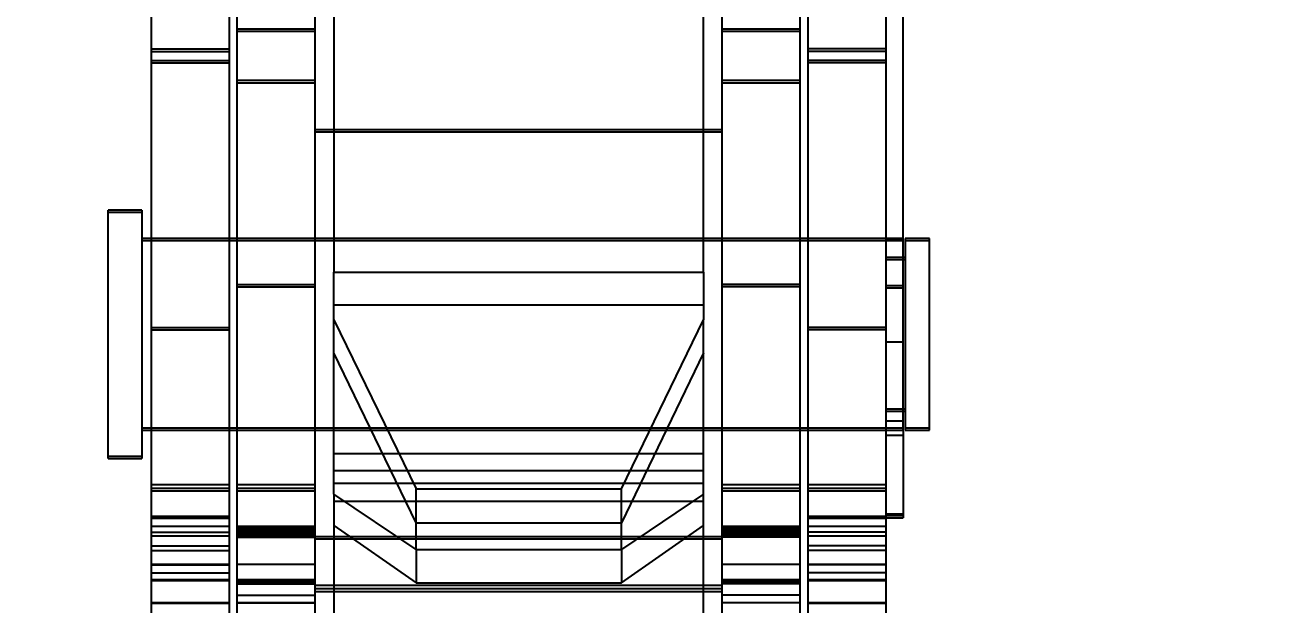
# Model space of a CAD drawing. Header units: metres. Extents: x 0 to 21025, y 0 to 14850.
# Drawn here: x 8842.54 to 8867.15, y 13137.27 to 13148.56 of the extents above; entities that cross this region are included whole.
import ezdxf

# ---------------------------------------------------------------- set-up
doc = ezdxf.new("R2010")
doc.units = ezdxf.units.M
doc.header["$LTSCALE"] = 25
doc.linetypes.add('HIDDEN2', pattern=[4.7625, 3.175, -1.5875])
doc.layers.add('18_COTAS', color=7, linetype='Continuous')
doc.layers.add('ST1', color=7, linetype='HIDDEN2')
doc.styles.add('ROMANS', font='ROMANS.SHX')
doc.dimstyles.new('25___1-25', dxfattribs={"dimscale": 25, "dimtxt": 2.5, "dimasz": 2, "dimexe": 1.5, "dimexo": 1, "dimgap": 0.5, "dimtad": 1, "dimzin": 12, "dimtxsty": 'ROMANS', "dimcen": 0, "dimclrd": 256, "dimclre": 256, "dimclrt": 3, "dimazin": 3, "dimtfac": 1, "dimtmove": 0, "dimatfit": 0, "dimfxl": 1, "dimlwd": -1, "dimlwe": -1, "dimarcsym": 0})

# ---------------------------------------------------------------- blocks, each defined once
blk = doc.blocks.new('*D14')
at = {"layer": '18_COTAS', "transparency": 16777216}
for p, q in [((8767.149, 13416.484), (9534.934, 13416.484)), ((9497.434, 11742.681), (9497.434, 13366.484)), ((8955.399, 11692.681), (9534.934, 11692.681))]:
    blk.add_line(p, q, dxfattribs=at)
for points in [[(9489.1, 13366.484), (9505.767, 13366.484), (9497.434, 13416.484)], [(9489.1, 11742.681), (9505.767, 11742.681), (9497.434, 11692.681)]]:
    blk.add_solid(points, dxfattribs=at)
at = {"layer": 'Defpoints', "color": 0, "transparency": 16777216}
for p in [(8742.149, 13416.484), (9497.434, 13416.484), (8930.399, 11692.681)]:
    blk.add_point(p, dxfattribs=at)
at = {"layer": '18_COTAS', "color": 3, "transparency": 16777216, "insert": (9447.731, 12554.582), "char_height": 62.5, "attachment_point": 5, "rotation": 90, "style": 'ROMANS'}
blk.add_mtext('1723,8', dxfattribs=at)

msp = doc.modelspace()

# ---------------------------------------------------------------- linework, layer by layer
at = {"layer": 'ST1'}
for p, q in [((8844.992, 13148.044), (8844.992, 13159.276)), ((8846.512, 13148.044), (8846.512, 13159.276)), ((8857.786, 13148.044), (8857.786, 13159.276)), ((8859.306, 13148.044), (8859.306, 13159.276)), ((8846.664, 13147.436), (8846.664, 13154.52)), ((8848.184, 13147.436), (8848.184, 13154.52)), ((8856.114, 13147.436), (8856.114, 13154.52)), ((8857.634, 13147.436), (8857.634, 13154.52)), ((8859.638, 13140.665), (8859.638, 13151.507)), ((8848.549, 13149.782), (8848.549, 13143.748)), ((8855.749, 13143.748), (8855.749, 13149.782)), ((8848.184, 13148.48), (8846.664, 13148.48)), ((8848.184, 13148.435), (8846.664, 13148.435)), ((8857.634, 13148.48), (8856.114, 13148.48)), ((8857.634, 13148.435), (8856.114, 13148.435)), ((8844.992, 13148.096), (8846.512, 13148.096)), ((8844.992, 13148.044), (8846.512, 13148.044)), ((8844.992, 13142.623), (8844.992, 13148.044)), ((8846.512, 13142.623), (8846.512, 13148.044)), ((8859.306, 13148.096), (8857.786, 13148.096)), ((8859.306, 13148.044), (8857.786, 13148.044)), ((8857.786, 13142.623), (8857.786, 13148.044)), ((8859.306, 13142.623), (8859.306, 13148.044)), ((8844.992, 13147.87), (8846.512, 13147.87)), ((8844.992, 13147.827), (8846.512, 13147.827)), ((8859.306, 13147.87), (8857.786, 13147.87)), ((8859.306, 13147.827), (8857.786, 13147.827)), ((8846.664, 13136.821), (8846.664, 13147.487)), ((8846.664, 13147.487), (8848.184, 13147.487)), ((8846.664, 13147.436), (8848.184, 13147.436)), ((8848.184, 13136.821), (8848.184, 13147.487)), ((8856.114, 13147.487), (8857.634, 13147.487)), ((8856.114, 13136.821), (8856.114, 13147.436)), ((8856.114, 13147.436), (8857.634, 13147.436)), ((8857.634, 13136.821), (8857.634, 13147.436)), ((8856.114, 13146.52), (8848.184, 13146.52)), ((8856.114, 13146.475), (8848.184, 13146.475)), ((8844.149, 13144.913), (8844.149, 13144.958)), ((8844.807, 13144.958), (8844.149, 13144.958)), ((8844.149, 13144.562), (8844.149, 13144.913)), ((8844.807, 13144.913), (8844.149, 13144.913)), ((8844.807, 13144.958), (8844.807, 13144.913)), ((8844.807, 13144.913), (8844.807, 13144.562)), ((8844.149, 13140.116), (8844.149, 13144.562)), ((8844.807, 13144.562), (8844.807, 13140.116)), ((8859.306, 13144.405), (8844.807, 13144.405)), ((8859.306, 13144.36), (8844.807, 13144.36)), ((8846.512, 13144.405), (8844.992, 13144.405)), ((8846.512, 13144.36), (8844.992, 13144.36)), ((8848.184, 13144.405), (8846.664, 13144.405)), ((8848.184, 13144.36), (8846.664, 13144.36)), ((8856.114, 13144.405), (8848.184, 13144.405)), ((8856.114, 13144.36), (8848.184, 13144.36)), ((8857.634, 13144.405), (8856.114, 13144.405)), ((8857.634, 13144.36), (8856.114, 13144.36)), ((8859.638, 13144.405), (8857.786, 13144.405)), ((8859.638, 13144.36), (8857.786, 13144.36)), ((8859.638, 13144.407), (8859.306, 13144.407)), ((8859.638, 13144.403), (8859.306, 13144.403)), ((8859.638, 13144.365), (8859.306, 13144.365)), ((8859.638, 13144.358), (8859.306, 13144.358)), ((8859.675, 13144.405), (8859.675, 13144.36)), ((8860.149, 13144.405), (8859.675, 13144.405)), ((8859.675, 13144.36), (8859.675, 13140.67)), ((8860.149, 13144.36), (8859.675, 13144.36)), ((8860.149, 13144.36), (8860.149, 13144.405)), ((8860.149, 13144.09), (8860.149, 13144.36)), ((8860.149, 13140.67), (8860.149, 13144.09)), ((8859.675, 13144.036), (8859.306, 13144.036)), ((8859.675, 13143.991), (8859.306, 13143.991)), ((8848.549, 13143.748), (8855.749, 13143.748)), ((8848.549, 13142.819), (8848.549, 13143.748)), ((8855.749, 13143.748), (8855.749, 13142.819)), ((8846.664, 13143.506), (8848.184, 13143.506)), ((8846.664, 13143.465), (8848.184, 13143.465)), ((8857.634, 13143.506), (8856.114, 13143.506)), ((8857.634, 13143.465), (8856.114, 13143.465)), ((8859.638, 13143.482), (8859.306, 13143.482)), ((8859.638, 13143.436), (8859.306, 13143.436)), ((8848.549, 13143.114), (8855.749, 13143.114)), ((8844.992, 13142.673), (8846.512, 13142.673)), ((8844.992, 13142.623), (8846.512, 13142.623)), ((8844.992, 13136.595), (8844.992, 13142.623)), ((8846.512, 13136.595), (8846.512, 13142.623)), ((8848.549, 13142.819), (8850.149, 13139.526)), ((8848.549, 13139.426), (8848.549, 13142.819)), ((8854.149, 13139.526), (8855.749, 13142.819)), ((8855.749, 13139.426), (8855.749, 13142.819)), ((8859.306, 13142.673), (8857.786, 13142.673)), ((8859.306, 13142.623), (8857.786, 13142.623)), ((8857.786, 13136.595), (8857.786, 13142.623)), ((8859.306, 13136.595), (8859.306, 13142.623)), ((8859.638, 13142.382), (8859.306, 13142.382)), ((8850.149, 13138.863), (8848.549, 13142.177)), ((8855.749, 13142.177), (8854.149, 13138.863)), ((8859.306, 13141.084), (8859.675, 13141.084)), ((8859.306, 13141.039), (8859.675, 13141.039)), ((8844.807, 13140.715), (8859.306, 13140.715)), ((8844.807, 13140.67), (8859.306, 13140.67)), ((8844.992, 13140.715), (8846.512, 13140.715)), ((8844.992, 13140.67), (8846.512, 13140.67)), ((8846.664, 13140.715), (8848.184, 13140.715)), ((8846.664, 13140.67), (8848.184, 13140.67)), ((8848.184, 13140.715), (8856.114, 13140.715)), ((8848.184, 13140.67), (8856.114, 13140.67)), ((8856.114, 13140.715), (8857.634, 13140.715)), ((8856.114, 13140.67), (8857.634, 13140.67)), ((8857.786, 13140.715), (8859.306, 13140.715)), ((8857.786, 13140.67), (8859.638, 13140.67)), ((8859.638, 13140.847), (8859.306, 13140.847)), ((8859.638, 13140.712), (8859.306, 13140.712)), ((8859.638, 13140.665), (8859.306, 13140.665)), ((8859.638, 13140.665), (8859.638, 13138.963)), ((8859.675, 13140.715), (8860.149, 13140.715)), ((8859.675, 13140.67), (8860.149, 13140.67)), ((8859.638, 13140.568), (8859.306, 13140.568)), ((8844.149, 13140.161), (8844.807, 13140.161)), ((8855.749, 13140.211), (8848.549, 13140.211)), ((8844.149, 13140.116), (8844.807, 13140.116)), ((8848.549, 13139.884), (8855.749, 13139.884)), ((8855.749, 13139.63), (8848.549, 13139.63)), ((8846.512, 13139.606), (8844.992, 13139.606)), ((8846.512, 13139.537), (8844.992, 13139.537)), ((8846.512, 13139.48), (8844.992, 13139.48)), ((8848.184, 13139.606), (8846.664, 13139.606)), ((8848.184, 13139.537), (8846.664, 13139.537)), ((8848.184, 13139.48), (8846.664, 13139.48)), ((8850.149, 13138.348), (8848.549, 13139.426)), ((8848.549, 13139.426), (8848.549, 13134.423)), ((8850.149, 13138.348), (8850.149, 13139.526)), ((8850.149, 13139.526), (8854.149, 13139.526)), ((8854.149, 13138.348), (8854.149, 13139.526)), ((8855.749, 13139.426), (8854.149, 13138.348)), ((8855.749, 13134.423), (8855.749, 13139.426)), ((8857.634, 13139.606), (8856.114, 13139.606)), ((8857.634, 13139.537), (8856.114, 13139.537)), ((8857.634, 13139.48), (8856.114, 13139.48)), ((8859.306, 13139.606), (8857.786, 13139.606)), ((8859.306, 13139.537), (8857.786, 13139.537)), ((8859.306, 13139.48), (8857.786, 13139.48)), ((8848.549, 13139.285), (8855.749, 13139.285)), ((8846.512, 13138.987), (8844.992, 13138.987)), ((8846.512, 13138.948), (8844.992, 13138.948)), ((8859.306, 13138.987), (8857.786, 13138.987)), ((8859.306, 13138.948), (8857.786, 13138.948)), ((8859.638, 13139.033), (8859.306, 13139.033)), ((8859.306, 13139.008), (8859.638, 13139.008)), ((8859.306, 13138.963), (8859.638, 13138.963)), ((8846.512, 13138.794), (8844.992, 13138.794)), ((8844.992, 13138.683), (8846.512, 13138.683)), ((8848.184, 13138.794), (8846.664, 13138.794)), ((8846.664, 13138.759), (8848.184, 13138.759)), ((8846.664, 13138.722), (8848.184, 13138.722)), ((8846.664, 13138.683), (8848.184, 13138.683)), ((8846.664, 13138.665), (8848.184, 13138.665)), ((8846.664, 13138.651), (8848.184, 13138.651)), ((8848.549, 13138.814), (8850.149, 13137.696)), ((8850.149, 13138.863), (8854.149, 13138.863)), ((8854.149, 13137.696), (8855.749, 13138.814)), ((8857.634, 13138.794), (8856.114, 13138.794)), ((8857.634, 13138.759), (8856.114, 13138.759)), ((8857.634, 13138.722), (8856.114, 13138.722)), ((8857.634, 13138.683), (8856.114, 13138.683)), ((8857.634, 13138.665), (8856.114, 13138.665)), ((8857.634, 13138.651), (8856.114, 13138.651)), ((8859.306, 13138.794), (8857.786, 13138.794)), ((8859.306, 13138.683), (8857.786, 13138.683)), ((8846.512, 13138.608), (8844.992, 13138.608)), ((8844.992, 13138.419), (8846.512, 13138.419)), ((8846.664, 13138.631), (8848.184, 13138.631)), ((8848.184, 13138.608), (8846.664, 13138.608)), ((8846.664, 13138.588), (8848.184, 13138.588)), ((8848.184, 13138.6), (8856.114, 13138.6)), ((8848.184, 13138.555), (8856.114, 13138.555)), ((8857.634, 13138.631), (8856.114, 13138.631)), ((8857.634, 13138.608), (8856.114, 13138.608)), ((8857.634, 13138.588), (8856.114, 13138.588)), ((8859.306, 13138.608), (8857.786, 13138.608)), ((8859.306, 13138.419), (8857.786, 13138.419)), ((8844.992, 13138.327), (8846.512, 13138.327)), ((8850.149, 13138.348), (8854.149, 13138.348)), ((8850.149, 13138.348), (8850.149, 13137.696)), ((8854.149, 13138.348), (8854.149, 13137.696)), ((8859.306, 13138.327), (8857.786, 13138.327)), ((8846.512, 13138.052), (8844.992, 13138.052)), ((8844.992, 13138.048), (8846.512, 13138.048)), ((8848.184, 13138.052), (8846.664, 13138.052)), ((8857.634, 13138.052), (8856.114, 13138.052)), ((8859.306, 13138.052), (8857.786, 13138.052)), ((8859.306, 13138.048), (8857.786, 13138.048)), ((8844.992, 13137.89), (8846.512, 13137.89)), ((8844.992, 13137.759), (8846.512, 13137.759)), ((8846.512, 13137.736), (8844.992, 13137.736)), ((8846.664, 13137.759), (8848.184, 13137.759)), ((8848.184, 13137.736), (8846.664, 13137.736)), ((8846.664, 13137.725), (8848.184, 13137.725)), ((8846.664, 13137.696), (8848.184, 13137.696)), ((8846.664, 13137.677), (8848.184, 13137.677)), ((8850.149, 13137.696), (8854.149, 13137.696)), ((8856.114, 13137.759), (8857.634, 13137.759)), ((8857.634, 13137.736), (8856.114, 13137.736)), ((8856.114, 13137.725), (8857.634, 13137.725)), ((8856.114, 13137.696), (8857.634, 13137.696)), ((8857.634, 13137.677), (8856.114, 13137.677)), ((8859.306, 13137.89), (8857.786, 13137.89)), ((8857.786, 13137.759), (8859.306, 13137.759)), ((8859.306, 13137.736), (8857.786, 13137.736)), ((8846.664, 13137.454), (8848.184, 13137.454)), ((8856.114, 13137.646), (8848.184, 13137.646)), ((8856.114, 13137.577), (8848.184, 13137.577)), ((8856.114, 13137.52), (8848.184, 13137.52)), ((8857.634, 13137.454), (8856.114, 13137.454)), ((8846.512, 13137.309), (8844.992, 13137.309)), ((8844.992, 13137.302), (8846.512, 13137.302)), ((8848.184, 13137.309), (8846.664, 13137.309)), ((8846.664, 13137.306), (8848.184, 13137.306)), ((8857.634, 13137.309), (8856.114, 13137.309)), ((8857.634, 13137.306), (8856.114, 13137.306)), ((8859.306, 13137.309), (8857.786, 13137.309)), ((8857.786, 13137.302), (8859.306, 13137.302))]:
    msp.add_line(p, q, dxfattribs=at)

# ---------------------------------------------------------------- dimensions: what is measured, and where the dimension line sits
at = {"layer": '18_COTAS'}
dim = msp.add_linear_dim(base=(9497.434, 13416.484), p1=(8930.399, 11692.681), p2=(8742.149, 13416.484), angle=90, dimstyle='25___1-25', dxfattribs=at)
dim.commit()
dim.dimension.update_dxf_attribs({"geometry": '*D14', "text_midpoint": (9447.731, 12554.582)})

doc.saveas('drawing.dxf')
